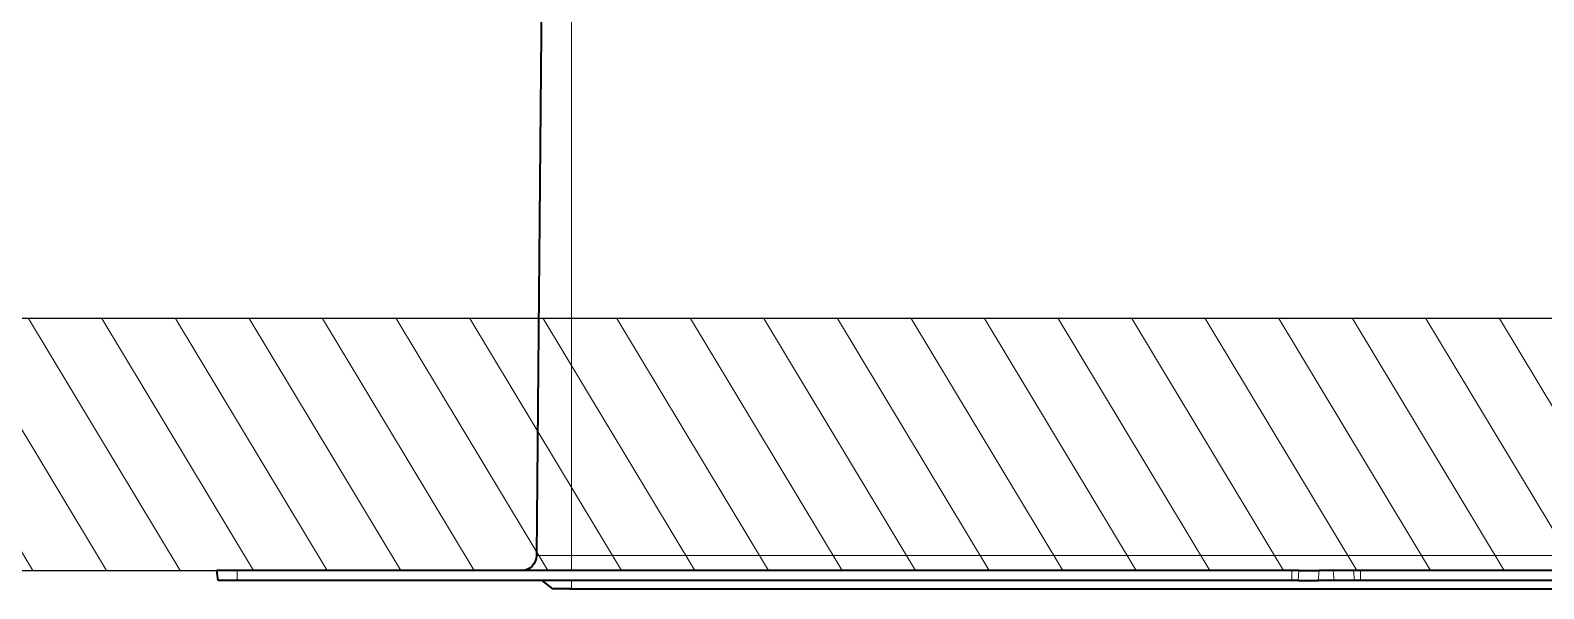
# Model space of a CAD drawing. Header units: inches. Extents: x 258415 to 640093, y 441672 to 945769.
# Drawn here: x 318645.3 to 318795.4, y 462722.1 to 462777.4 of the extents above; entities that cross this region are included whole.
import ezdxf

# ---------------------------------------------------------------- set-up
doc = ezdxf.new("R2010")
doc.units = ezdxf.units.IN
doc.header["$MEASUREMENT"] = 0
doc.layers.add('CQ Grg Gypsum', color=41, linetype='Continuous')
doc.layers.add('CQ Light Elevation', color=4, linetype='Continuous')
doc.layers.add('CQ Gypsum Hatch', color=8, linetype='Continuous', lineweight=20)
doc.layers.add('CQ Lighting', color=5, linetype='Continuous', lineweight=0)

# ---------------------------------------------------------------- blocks, each defined once
blk = doc.blocks.new('T.HC0E0.HQ12 side 2')
at = {"layer": 'CQ Lighting', "color": 1, "lineweight": 13}
for p in [(442078.15, 518877.62), (441928.45, 518820.2)]:
    blk.add_line(p, (442078.15, 518820.2), dxfattribs=at)
at = {"layer": 'CQ Lighting', "color": 1, "lineweight": 35}
for p, q in [((442081.1, 518877.62), (442081.61, 518820.2)), ((441895.3, 518818.72), (441999.89, 518818.72)), ((442006.72, 518818.72), (442111.3, 518818.72)), ((441895.3, 518817.72), (441999.89, 518817.72)), ((442078.15, 518816.92), (441928.45, 518816.92)), ((442006.72, 518817.72), (442111.3, 518817.72))]:
    blk.add_line(p, q, dxfattribs=at)
at = {"layer": 'CQ Lighting', "color": 1, "lineweight": 13, "ltscale": 0.086276}
blk.add_line((442078.15, 518820.2), (442081.61, 518820.2), dxfattribs=at)
at = {"layer": 'CQ Lighting', "color": 1, "lineweight": 13, "ltscale": 0.037173}
blk.add_line((442078.15, 518820.2), (442078.15, 518818.72), dxfattribs=at)
at = {"layer": 'CQ Lighting', "color": 1, "lineweight": 35, "ltscale": 0.017677}
for p, q in [((441999.89, 518818.72), (442000.6, 518818.72)), ((442006.01, 518818.72), (442006.72, 518818.72))]:
    blk.add_line(p, q, dxfattribs=at)
at = {"layer": 'CQ Lighting', "color": 1, "lineweight": 13, "ltscale": 0.025}
for p, q in [((441999.89, 518817.72), (441999.89, 518818.72)), ((442006.72, 518817.72), (442006.72, 518818.72)), ((442111.3, 518817.72), (442111.3, 518818.72))]:
    blk.add_line(p, q, dxfattribs=at)
at = {"layer": 'CQ Lighting', "color": 1, "lineweight": 13, "ltscale": 0.025094}
for p, q in [((442000.51, 518817.72), (442000.6, 518818.72)), ((442002.51, 518817.72), (442002.6, 518818.72)), ((442004.1, 518817.72), (442004.01, 518818.72)), ((442006.1, 518817.72), (442006.01, 518818.72))]:
    blk.add_line(p, q, dxfattribs=at)
at = {"layer": 'CQ Lighting', "color": 1, "lineweight": 35, "ltscale": 0.05}
for p, q in [((442000.6, 518818.72), (442002.6, 518818.72)), ((442006.01, 518818.72), (442004.01, 518818.72)), ((442111.3, 518818.72), (442113.3, 518818.72)), ((442000.51, 518817.72), (442002.51, 518817.72)), ((442006.1, 518817.72), (442004.1, 518817.72))]:
    blk.add_line(p, q, dxfattribs=at)
at = {"layer": 'CQ Lighting', "color": 1, "lineweight": 35, "ltscale": 0.035355}
blk.add_line((442002.6, 518818.72), (442004.01, 518818.72), dxfattribs=at)
at = {"layer": 'CQ Lighting', "color": 1, "lineweight": 35, "ltscale": 0.025188}
blk.add_line((442113.18, 518817.72), (442113.3, 518818.72), dxfattribs=at)
at = {"layer": 'CQ Lighting', "color": 1, "lineweight": 35, "ltscale": 0.015506}
for p, q in [((441999.89, 518817.72), (442000.51, 518817.72)), ((442006.1, 518817.72), (442006.72, 518817.72))]:
    blk.add_line(p, q, dxfattribs=at)
at = {"layer": 'CQ Lighting', "color": 1, "lineweight": 35, "ltscale": 0.039697}
blk.add_line((442002.51, 518817.72), (442004.1, 518817.72), dxfattribs=at)
at = {"layer": 'CQ Lighting', "color": 1, "lineweight": 13, "ltscale": 0.02}
blk.add_line((442078.15, 518817.72), (442078.15, 518816.92), dxfattribs=at)
at = {"layer": 'CQ Lighting', "color": 1, "lineweight": 35, "ltscale": 0.047002}
blk.add_line((442078.15, 518816.92), (442080.03, 518816.92), dxfattribs=at)
at = {"layer": 'CQ Lighting', "color": 1, "lineweight": 35, "ltscale": 0.003743}
blk.add_line((442078.3, 518816.92), (442078.16, 518816.92), dxfattribs=at)
at = {"layer": 'CQ Lighting', "color": 1, "lineweight": 35, "ltscale": 0.033399}
blk.add_line((442081.1, 518817.72), (442080.03, 518816.92), dxfattribs=at)
at = {"layer": 'CQ Lighting', "color": 1, "lineweight": 35, "ltscale": 0.04693}
blk.add_line((442111.3, 518817.72), (442113.18, 518817.72), dxfattribs=at)
at = {"layer": 'CQ Lighting', "color": 1, "lineweight": 35}
blk.add_arc((442083.11, 518820.22), 1.5, 180.5, 270, dxfattribs=at)

msp = doc.modelspace()

# ---------------------------------------------------------------- hatches: boundary and pattern name
at = {"layer": 'CQ Gypsum Hatch'}
h = msp.add_hatch(dxfattribs=at)
h.set_pattern_fill('ANSI31', color=256, scale=50, angle=76.02858, style=0)
h.set_pattern_definition([(121.0285767, (-192.6373, -7354.6206), (-5.35568947, -3.22165956), [])])
h.paths.add_polyline_path([(318058.816, 462773.854), (318058.816, 462748.854), (318078.816, 462748.854), (318078.816, 462723.855), (321458.818, 462723.855), (321458.818, 462748.854), (321478.818, 462748.854), (321478.818, 462773.854), (321433.818, 462773.854), (321433.818, 462748.854), (318103.816, 462748.854), (318103.816, 462773.854)])

# ---------------------------------------------------------------- linework, layer by layer
at = {"layer": 'CQ Grg Gypsum', "elevation": 0}
msp.add_lwpolyline([(318058.816, 462773.854), (318058.816, 462748.854), (318078.816, 462748.854), (318078.816, 462723.855), (321458.818, 462723.855), (321458.818, 462748.854), (321478.818, 462748.854), (321478.818, 462773.854), (321433.818, 462773.854), (321433.818, 462748.854), (318103.816, 462748.854), (318103.816, 462773.854), (318058.816, 462773.854)], dxfattribs=at)

# ---------------------------------------------------------------- block references
at = {"layer": 'CQ Light Elevation', "xscale": -1}
msp.add_blockref('T.HC0E0.HQ12 side 2', (760777.123, -56094.863, 0), dxfattribs=at)

doc.saveas('drawing.dxf')
